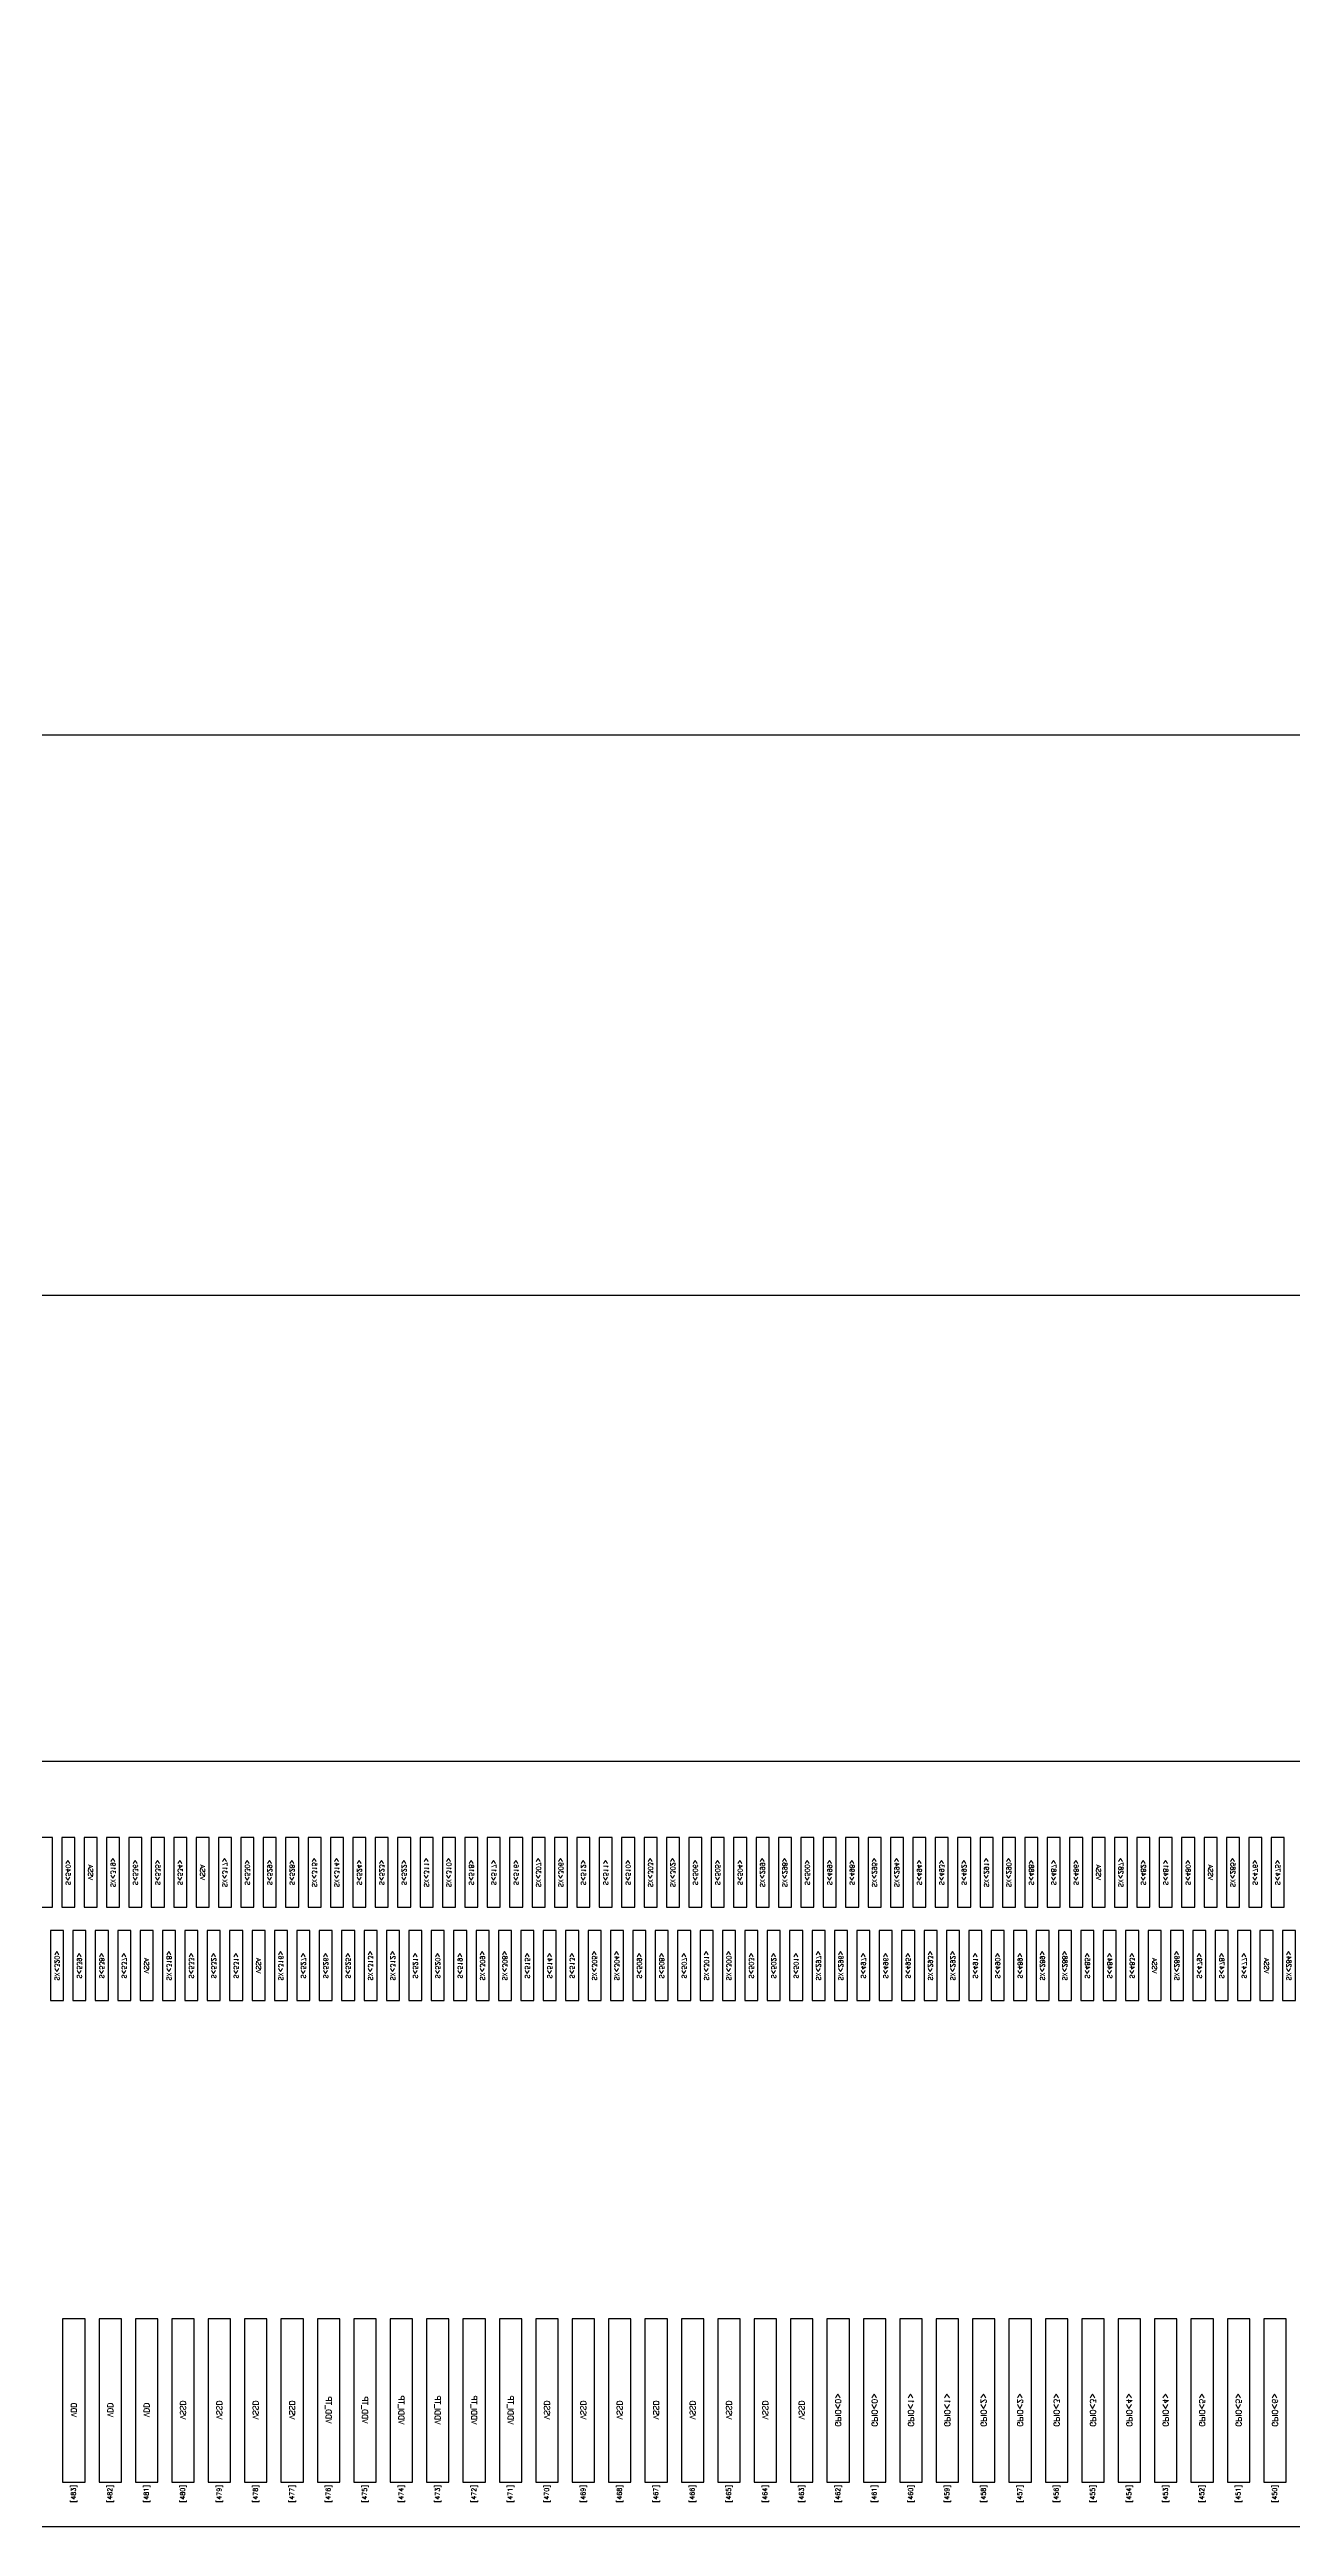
# Model space of a CAD drawing. Header units: millimetres. Extents: x 1248 to 1672, y 459 to 760.
# Drawn here: x 1340.35 to 1341.682, y 607.859 to 610.514 of the extents above; entities that cross this region are included whole.
import ezdxf
from ezdxf.enums import TextEntityAlignment as Align

# ---------------------------------------------------------------- set-up
doc = ezdxf.new("R2010")
doc.units = ezdxf.units.MM
doc.layers.add('DIM（标注）', color=3, linetype='Continuous')
doc.layers.add('标 注', color=3, linetype='Continuous')
doc.styles.get("Standard").update_dxf_attribs({"font": 'txt', "bigfont": 'gbcbig.shx'})
doc.dimstyles.get("Standard").update_dxf_attribs({"dimtxt": 0.18, "dimasz": 0.18, "dimexe": 0.18, "dimexo": 0.0625, "dimgap": 0.09, "dimtad": 0, "dimtih": 1, "dimtoh": 1, "dimdec": 4, "dimzin": 0, "dimdsep": 46, "dimtxsty": 'Standard', "dimcen": 0.09, "dimadec": 0, "dimazin": 0, "dimtfac": 1, "dimtdec": 4, "dimtofl": 0, "dimtmove": 0, "dimatfit": 3, "dimfxl": 1, "dimtolj": 1, "dimtzin": 0, "dimarcsym": 0})

# ---------------------------------------------------------------- blocks, each defined once
blk = doc.blocks.new('LCD')
at = {"color": 6}
for points in [[(7370.5424, -535.9852), (7424.3824, -535.9852), (7424.3824, -447.2852), (7370.5424, -447.2852)], [(7384.9624, -537.3052), (7409.9624, -537.3052), (7409.9624, -536.4852), (7384.9624, -536.4852)], [(7391.0294, -536.6415), (7391.0434, -536.6415), (7391.0434, -536.5665), (7391.0294, -536.5665)], [(7391.0534, -536.6415), (7391.0674, -536.6415), (7391.0674, -536.5665), (7391.0534, -536.5665)], [(7391.0534, -536.6415), (7391.0674, -536.6415), (7391.0674, -536.5665), (7391.0534, -536.5665)], [(7391.0774, -536.6415), (7391.0914, -536.6415), (7391.0914, -536.5665), (7391.0774, -536.5665)], [(7391.0774, -536.6415), (7391.0914, -536.6415), (7391.0914, -536.5665), (7391.0774, -536.5665)], [(7391.1014, -536.6415), (7391.1154, -536.6415), (7391.1154, -536.5665), (7391.1014, -536.5665)], [(7391.1014, -536.6415), (7391.1154, -536.6415), (7391.1154, -536.5665), (7391.1014, -536.5665)], [(7391.1254, -536.6415), (7391.1394, -536.6415), (7391.1394, -536.5665), (7391.1254, -536.5665)], [(7391.1254, -536.6415), (7391.1394, -536.6415), (7391.1394, -536.5665), (7391.1254, -536.5665)], [(7391.1494, -536.6415), (7391.1634, -536.6415), (7391.1634, -536.5665), (7391.1494, -536.5665)], [(7391.1494, -536.6415), (7391.1634, -536.6415), (7391.1634, -536.5665), (7391.1494, -536.5665)], [(7391.1734, -536.6415), (7391.1874, -536.6415), (7391.1874, -536.5665), (7391.1734, -536.5665)], [(7391.1734, -536.6415), (7391.1874, -536.6415), (7391.1874, -536.5665), (7391.1734, -536.5665)], [(7391.1974, -536.6415), (7391.2114, -536.6415), (7391.2114, -536.5665), (7391.1974, -536.5665)], [(7391.1974, -536.6415), (7391.2114, -536.6415), (7391.2114, -536.5665), (7391.1974, -536.5665)], [(7391.2214, -536.6415), (7391.2354, -536.6415), (7391.2354, -536.5665), (7391.2214, -536.5665)], [(7391.2214, -536.6415), (7391.2354, -536.6415), (7391.2354, -536.5665), (7391.2214, -536.5665)], [(7391.2454, -536.6415), (7391.2594, -536.6415), (7391.2594, -536.5665), (7391.2454, -536.5665)], [(7391.2454, -536.6415), (7391.2594, -536.6415), (7391.2594, -536.5665), (7391.2454, -536.5665)], [(7391.2694, -536.6415), (7391.2834, -536.6415), (7391.2834, -536.5665), (7391.2694, -536.5665)], [(7391.2694, -536.6415), (7391.2834, -536.6415), (7391.2834, -536.5665), (7391.2694, -536.5665)], [(7391.2934, -536.6415), (7391.3074, -536.6415), (7391.3074, -536.5665), (7391.2934, -536.5665)], [(7391.2934, -536.6415), (7391.3074, -536.6415), (7391.3074, -536.5665), (7391.2934, -536.5665)], [(7391.3174, -536.6415), (7391.3314, -536.6415), (7391.3314, -536.5665), (7391.3174, -536.5665)], [(7391.3174, -536.6415), (7391.3314, -536.6415), (7391.3314, -536.5665), (7391.3174, -536.5665)], [(7391.3414, -536.6415), (7391.3554, -536.6415), (7391.3554, -536.5665), (7391.3414, -536.5665)], [(7391.3414, -536.6415), (7391.3554, -536.6415), (7391.3554, -536.5665), (7391.3414, -536.5665)], [(7391.3654, -536.6415), (7391.3794, -536.6415), (7391.3794, -536.5665), (7391.3654, -536.5665)], [(7391.3654, -536.6415), (7391.3794, -536.6415), (7391.3794, -536.5665), (7391.3654, -536.5665)], [(7391.3894, -536.6415), (7391.4034, -536.6415), (7391.4034, -536.5665), (7391.3894, -536.5665)], [(7391.3894, -536.6415), (7391.4034, -536.6415), (7391.4034, -536.5665), (7391.3894, -536.5665)], [(7391.4134, -536.6415), (7391.4274, -536.6415), (7391.4274, -536.5665), (7391.4134, -536.5665)], [(7391.4134, -536.6415), (7391.4274, -536.6415), (7391.4274, -536.5665), (7391.4134, -536.5665)], [(7391.4374, -536.6415), (7391.4514, -536.6415), (7391.4514, -536.5665), (7391.4374, -536.5665)], [(7391.4374, -536.6415), (7391.4514, -536.6415), (7391.4514, -536.5665), (7391.4374, -536.5665)], [(7391.4614, -536.6415), (7391.4754, -536.6415), (7391.4754, -536.5665), (7391.4614, -536.5665)], [(7391.4614, -536.6415), (7391.4754, -536.6415), (7391.4754, -536.5665), (7391.4614, -536.5665)], [(7391.4854, -536.6415), (7391.4994, -536.6415), (7391.4994, -536.5665), (7391.4854, -536.5665)], [(7391.4854, -536.6415), (7391.4994, -536.6415), (7391.4994, -536.5665), (7391.4854, -536.5665)], [(7391.5094, -536.6415), (7391.5234, -536.6415), (7391.5234, -536.5665), (7391.5094, -536.5665)], [(7391.5094, -536.6415), (7391.5234, -536.6415), (7391.5234, -536.5665), (7391.5094, -536.5665)], [(7391.5334, -536.6415), (7391.5474, -536.6415), (7391.5474, -536.5665), (7391.5334, -536.5665)], [(7391.5334, -536.6415), (7391.5474, -536.6415), (7391.5474, -536.5665), (7391.5334, -536.5665)], [(7391.5574, -536.6415), (7391.5714, -536.6415), (7391.5714, -536.5665), (7391.5574, -536.5665)], [(7391.5574, -536.6415), (7391.5714, -536.6415), (7391.5714, -536.5665), (7391.5574, -536.5665)], [(7391.5814, -536.6415), (7391.5954, -536.6415), (7391.5954, -536.5665), (7391.5814, -536.5665)], [(7391.5814, -536.6415), (7391.5954, -536.6415), (7391.5954, -536.5665), (7391.5814, -536.5665)], [(7391.6054, -536.6415), (7391.6194, -536.6415), (7391.6194, -536.5665), (7391.6054, -536.5665)], [(7391.6054, -536.6415), (7391.6194, -536.6415), (7391.6194, -536.5665), (7391.6054, -536.5665)], [(7391.6294, -536.6415), (7391.6434, -536.6415), (7391.6434, -536.5665), (7391.6294, -536.5665)], [(7391.6294, -536.6415), (7391.6434, -536.6415), (7391.6434, -536.5665), (7391.6294, -536.5665)], [(7391.6534, -536.6415), (7391.6674, -536.6415), (7391.6674, -536.5665), (7391.6534, -536.5665)], [(7391.6534, -536.6415), (7391.6674, -536.6415), (7391.6674, -536.5665), (7391.6534, -536.5665)], [(7391.6774, -536.6415), (7391.6914, -536.6415), (7391.6914, -536.5665), (7391.6774, -536.5665)], [(7391.6774, -536.6415), (7391.6914, -536.6415), (7391.6914, -536.5665), (7391.6774, -536.5665)], [(7391.7014, -536.6415), (7391.7154, -536.6415), (7391.7154, -536.5665), (7391.7014, -536.5665)], [(7391.7014, -536.6415), (7391.7154, -536.6415), (7391.7154, -536.5665), (7391.7014, -536.5665)], [(7391.7254, -536.6415), (7391.7394, -536.6415), (7391.7394, -536.5665), (7391.7254, -536.5665)], [(7391.7254, -536.6415), (7391.7394, -536.6415), (7391.7394, -536.5665), (7391.7254, -536.5665)], [(7391.7494, -536.6415), (7391.7634, -536.6415), (7391.7634, -536.5665), (7391.7494, -536.5665)], [(7391.7494, -536.6415), (7391.7634, -536.6415), (7391.7634, -536.5665), (7391.7494, -536.5665)], [(7391.7734, -536.6415), (7391.7874, -536.6415), (7391.7874, -536.5665), (7391.7734, -536.5665)], [(7391.7734, -536.6415), (7391.7874, -536.6415), (7391.7874, -536.5665), (7391.7734, -536.5665)], [(7391.7974, -536.6415), (7391.8114, -536.6415), (7391.8114, -536.5665), (7391.7974, -536.5665)], [(7391.7974, -536.6415), (7391.8114, -536.6415), (7391.8114, -536.5665), (7391.7974, -536.5665)], [(7391.8214, -536.6415), (7391.8354, -536.6415), (7391.8354, -536.5665), (7391.8214, -536.5665)], [(7391.8214, -536.6415), (7391.8354, -536.6415), (7391.8354, -536.5665), (7391.8214, -536.5665)], [(7391.8454, -536.6415), (7391.8594, -536.6415), (7391.8594, -536.5665), (7391.8454, -536.5665)], [(7391.8454, -536.6415), (7391.8594, -536.6415), (7391.8594, -536.5665), (7391.8454, -536.5665)], [(7391.8694, -536.6415), (7391.8834, -536.6415), (7391.8834, -536.5665), (7391.8694, -536.5665)], [(7391.8694, -536.6415), (7391.8834, -536.6415), (7391.8834, -536.5665), (7391.8694, -536.5665)], [(7391.8934, -536.6415), (7391.9074, -536.6415), (7391.9074, -536.5665), (7391.8934, -536.5665)], [(7391.8934, -536.6415), (7391.9074, -536.6415), (7391.9074, -536.5665), (7391.8934, -536.5665)], [(7391.9174, -536.6415), (7391.9314, -536.6415), (7391.9314, -536.5665), (7391.9174, -536.5665)], [(7391.9174, -536.6415), (7391.9314, -536.6415), (7391.9314, -536.5665), (7391.9174, -536.5665)], [(7391.9414, -536.6415), (7391.9554, -536.6415), (7391.9554, -536.5665), (7391.9414, -536.5665)], [(7391.9414, -536.6415), (7391.9554, -536.6415), (7391.9554, -536.5665), (7391.9414, -536.5665)], [(7391.9654, -536.6415), (7391.9794, -536.6415), (7391.9794, -536.5665), (7391.9654, -536.5665)], [(7391.9654, -536.6415), (7391.9794, -536.6415), (7391.9794, -536.5665), (7391.9654, -536.5665)], [(7391.9894, -536.6415), (7392.0034, -536.6415), (7392.0034, -536.5665), (7391.9894, -536.5665)], [(7391.9894, -536.6415), (7392.0034, -536.6415), (7392.0034, -536.5665), (7391.9894, -536.5665)], [(7392.0134, -536.6415), (7392.0274, -536.6415), (7392.0274, -536.5665), (7392.0134, -536.5665)], [(7392.0134, -536.6415), (7392.0274, -536.6415), (7392.0274, -536.5665), (7392.0134, -536.5665)], [(7392.0374, -536.6415), (7392.0514, -536.6415), (7392.0514, -536.5665), (7392.0374, -536.5665)], [(7392.0374, -536.6415), (7392.0514, -536.6415), (7392.0514, -536.5665), (7392.0374, -536.5665)], [(7392.0614, -536.6415), (7392.0754, -536.6415), (7392.0754, -536.5665), (7392.0614, -536.5665)], [(7392.0614, -536.6415), (7392.0754, -536.6415), (7392.0754, -536.5665), (7392.0614, -536.5665)], [(7392.0854, -536.6415), (7392.0994, -536.6415), (7392.0994, -536.5665), (7392.0854, -536.5665)], [(7392.0854, -536.6415), (7392.0994, -536.6415), (7392.0994, -536.5665), (7392.0854, -536.5665)], [(7392.1094, -536.6415), (7392.1234, -536.6415), (7392.1234, -536.5665), (7392.1094, -536.5665)], [(7392.1094, -536.6415), (7392.1234, -536.6415), (7392.1234, -536.5665), (7392.1094, -536.5665)], [(7392.1334, -536.6415), (7392.1474, -536.6415), (7392.1474, -536.5665), (7392.1334, -536.5665)], [(7392.1334, -536.6415), (7392.1474, -536.6415), (7392.1474, -536.5665), (7392.1334, -536.5665)], [(7392.1574, -536.6415), (7392.1714, -536.6415), (7392.1714, -536.5665), (7392.1574, -536.5665)], [(7392.1574, -536.6415), (7392.1714, -536.6415), (7392.1714, -536.5665), (7392.1574, -536.5665)], [(7392.1814, -536.6415), (7392.1954, -536.6415), (7392.1954, -536.5665), (7392.1814, -536.5665)], [(7392.1814, -536.6415), (7392.1954, -536.6415), (7392.1954, -536.5665), (7392.1814, -536.5665)], [(7392.2054, -536.6415), (7392.2194, -536.6415), (7392.2194, -536.5665), (7392.2054, -536.5665)], [(7392.2054, -536.6415), (7392.2194, -536.6415), (7392.2194, -536.5665), (7392.2054, -536.5665)], [(7392.2294, -536.6415), (7392.2434, -536.6415), (7392.2434, -536.5665), (7392.2294, -536.5665)], [(7392.2294, -536.6415), (7392.2434, -536.6415), (7392.2434, -536.5665), (7392.2294, -536.5665)], [(7392.2534, -536.6415), (7392.2674, -536.6415), (7392.2674, -536.5665), (7392.2534, -536.5665)], [(7392.2534, -536.6415), (7392.2674, -536.6415), (7392.2674, -536.5665), (7392.2534, -536.5665)], [(7392.2774, -536.6415), (7392.2914, -536.6415), (7392.2914, -536.5665), (7392.2774, -536.5665)], [(7392.2774, -536.6415), (7392.2914, -536.6415), (7392.2914, -536.5665), (7392.2774, -536.5665)], [(7392.3014, -536.6415), (7392.3154, -536.6415), (7392.3154, -536.5665), (7392.3014, -536.5665)], [(7392.3014, -536.6415), (7392.3154, -536.6415), (7392.3154, -536.5665), (7392.3014, -536.5665)], [(7392.3254, -536.6415), (7392.3394, -536.6415), (7392.3394, -536.5665), (7392.3254, -536.5665)], [(7392.3254, -536.6415), (7392.3394, -536.6415), (7392.3394, -536.5665), (7392.3254, -536.5665)], [(7392.3494, -536.6415), (7392.3634, -536.6415), (7392.3634, -536.5665), (7392.3494, -536.5665)], [(7392.3494, -536.6415), (7392.3634, -536.6415), (7392.3634, -536.5665), (7392.3494, -536.5665)], [(7391.0414, -536.7415), (7391.0554, -536.7415), (7391.0554, -536.6665), (7391.0414, -536.6665)], [(7391.0414, -536.7415), (7391.0554, -536.7415), (7391.0554, -536.6665), (7391.0414, -536.6665)], [(7391.0654, -536.7415), (7391.0794, -536.7415), (7391.0794, -536.6665), (7391.0654, -536.6665)], [(7391.0654, -536.7415), (7391.0794, -536.7415), (7391.0794, -536.6665), (7391.0654, -536.6665)], [(7391.0894, -536.7415), (7391.1034, -536.7415), (7391.1034, -536.6665), (7391.0894, -536.6665)], [(7391.0894, -536.7415), (7391.1034, -536.7415), (7391.1034, -536.6665), (7391.0894, -536.6665)], [(7391.1134, -536.7415), (7391.1274, -536.7415), (7391.1274, -536.6665), (7391.1134, -536.6665)], [(7391.1134, -536.7415), (7391.1274, -536.7415), (7391.1274, -536.6665), (7391.1134, -536.6665)], [(7391.1374, -536.7415), (7391.1514, -536.7415), (7391.1514, -536.6665), (7391.1374, -536.6665)], [(7391.1374, -536.7415), (7391.1514, -536.7415), (7391.1514, -536.6665), (7391.1374, -536.6665)], [(7391.1614, -536.7415), (7391.1754, -536.7415), (7391.1754, -536.6665), (7391.1614, -536.6665)], [(7391.1614, -536.7415), (7391.1754, -536.7415), (7391.1754, -536.6665), (7391.1614, -536.6665)], [(7391.1854, -536.7415), (7391.1994, -536.7415), (7391.1994, -536.6665), (7391.1854, -536.6665)], [(7391.1854, -536.7415), (7391.1994, -536.7415), (7391.1994, -536.6665), (7391.1854, -536.6665)], [(7391.2094, -536.7415), (7391.2234, -536.7415), (7391.2234, -536.6665), (7391.2094, -536.6665)], [(7391.2094, -536.7415), (7391.2234, -536.7415), (7391.2234, -536.6665), (7391.2094, -536.6665)], [(7391.2334, -536.7415), (7391.2474, -536.7415), (7391.2474, -536.6665), (7391.2334, -536.6665)], [(7391.2334, -536.7415), (7391.2474, -536.7415), (7391.2474, -536.6665), (7391.2334, -536.6665)], [(7391.2574, -536.7415), (7391.2714, -536.7415), (7391.2714, -536.6665), (7391.2574, -536.6665)], [(7391.2574, -536.7415), (7391.2714, -536.7415), (7391.2714, -536.6665), (7391.2574, -536.6665)], [(7391.2814, -536.7415), (7391.2954, -536.7415), (7391.2954, -536.6665), (7391.2814, -536.6665)], [(7391.2814, -536.7415), (7391.2954, -536.7415), (7391.2954, -536.6665), (7391.2814, -536.6665)], [(7391.3054, -536.7415), (7391.3194, -536.7415), (7391.3194, -536.6665), (7391.3054, -536.6665)], [(7391.3054, -536.7415), (7391.3194, -536.7415), (7391.3194, -536.6665), (7391.3054, -536.6665)], [(7391.3294, -536.7415), (7391.3434, -536.7415), (7391.3434, -536.6665), (7391.3294, -536.6665)], [(7391.3294, -536.7415), (7391.3434, -536.7415), (7391.3434, -536.6665), (7391.3294, -536.6665)], [(7391.3534, -536.7415), (7391.3674, -536.7415), (7391.3674, -536.6665), (7391.3534, -536.6665)], [(7391.3534, -536.7415), (7391.3674, -536.7415), (7391.3674, -536.6665), (7391.3534, -536.6665)], [(7391.3774, -536.7415), (7391.3914, -536.7415), (7391.3914, -536.6665), (7391.3774, -536.6665)], [(7391.3774, -536.7415), (7391.3914, -536.7415), (7391.3914, -536.6665), (7391.3774, -536.6665)], [(7391.4014, -536.7415), (7391.4154, -536.7415), (7391.4154, -536.6665), (7391.4014, -536.6665)], [(7391.4014, -536.7415), (7391.4154, -536.7415), (7391.4154, -536.6665), (7391.4014, -536.6665)], [(7391.4254, -536.7415), (7391.4394, -536.7415), (7391.4394, -536.6665), (7391.4254, -536.6665)], [(7391.4254, -536.7415), (7391.4394, -536.7415), (7391.4394, -536.6665), (7391.4254, -536.6665)], [(7391.4494, -536.7415), (7391.4634, -536.7415), (7391.4634, -536.6665), (7391.4494, -536.6665)], [(7391.4494, -536.7415), (7391.4634, -536.7415), (7391.4634, -536.6665), (7391.4494, -536.6665)], [(7391.4734, -536.7415), (7391.4874, -536.7415), (7391.4874, -536.6665), (7391.4734, -536.6665)], [(7391.4734, -536.7415), (7391.4874, -536.7415), (7391.4874, -536.6665), (7391.4734, -536.6665)], [(7391.4974, -536.7415), (7391.5114, -536.7415), (7391.5114, -536.6665), (7391.4974, -536.6665)], [(7391.4974, -536.7415), (7391.5114, -536.7415), (7391.5114, -536.6665), (7391.4974, -536.6665)], [(7391.5214, -536.7415), (7391.5354, -536.7415), (7391.5354, -536.6665), (7391.5214, -536.6665)], [(7391.5214, -536.7415), (7391.5354, -536.7415), (7391.5354, -536.6665), (7391.5214, -536.6665)], [(7391.5454, -536.7415), (7391.5594, -536.7415), (7391.5594, -536.6665), (7391.5454, -536.6665)], [(7391.5454, -536.7415), (7391.5594, -536.7415), (7391.5594, -536.6665), (7391.5454, -536.6665)], [(7391.5694, -536.7415), (7391.5834, -536.7415), (7391.5834, -536.6665), (7391.5694, -536.6665)], [(7391.5694, -536.7415), (7391.5834, -536.7415), (7391.5834, -536.6665), (7391.5694, -536.6665)], [(7391.5934, -536.7415), (7391.6074, -536.7415), (7391.6074, -536.6665), (7391.5934, -536.6665)], [(7391.5934, -536.7415), (7391.6074, -536.7415), (7391.6074, -536.6665), (7391.5934, -536.6665)], [(7391.6174, -536.7415), (7391.6314, -536.7415), (7391.6314, -536.6665), (7391.6174, -536.6665)], [(7391.6174, -536.7415), (7391.6314, -536.7415), (7391.6314, -536.6665), (7391.6174, -536.6665)], [(7391.6414, -536.7415), (7391.6554, -536.7415), (7391.6554, -536.6665), (7391.6414, -536.6665)], [(7391.6414, -536.7415), (7391.6554, -536.7415), (7391.6554, -536.6665), (7391.6414, -536.6665)], [(7391.6654, -536.7415), (7391.6794, -536.7415), (7391.6794, -536.6665), (7391.6654, -536.6665)], [(7391.6654, -536.7415), (7391.6794, -536.7415), (7391.6794, -536.6665), (7391.6654, -536.6665)], [(7391.6894, -536.7415), (7391.7034, -536.7415), (7391.7034, -536.6665), (7391.6894, -536.6665)], [(7391.6894, -536.7415), (7391.7034, -536.7415), (7391.7034, -536.6665), (7391.6894, -536.6665)], [(7391.7134, -536.7415), (7391.7274, -536.7415), (7391.7274, -536.6665), (7391.7134, -536.6665)], [(7391.7134, -536.7415), (7391.7274, -536.7415), (7391.7274, -536.6665), (7391.7134, -536.6665)], [(7391.7374, -536.7415), (7391.7514, -536.7415), (7391.7514, -536.6665), (7391.7374, -536.6665)], [(7391.7374, -536.7415), (7391.7514, -536.7415), (7391.7514, -536.6665), (7391.7374, -536.6665)], [(7391.7614, -536.7415), (7391.7754, -536.7415), (7391.7754, -536.6665), (7391.7614, -536.6665)], [(7391.7614, -536.7415), (7391.7754, -536.7415), (7391.7754, -536.6665), (7391.7614, -536.6665)], [(7391.7854, -536.7415), (7391.7994, -536.7415), (7391.7994, -536.6665), (7391.7854, -536.6665)], [(7391.7854, -536.7415), (7391.7994, -536.7415), (7391.7994, -536.6665), (7391.7854, -536.6665)], [(7391.8094, -536.7415), (7391.8234, -536.7415), (7391.8234, -536.6665), (7391.8094, -536.6665)], [(7391.8094, -536.7415), (7391.8234, -536.7415), (7391.8234, -536.6665), (7391.8094, -536.6665)], [(7391.8334, -536.7415), (7391.8474, -536.7415), (7391.8474, -536.6665), (7391.8334, -536.6665)], [(7391.8334, -536.7415), (7391.8474, -536.7415), (7391.8474, -536.6665), (7391.8334, -536.6665)], [(7391.8574, -536.7415), (7391.8714, -536.7415), (7391.8714, -536.6665), (7391.8574, -536.6665)], [(7391.8574, -536.7415), (7391.8714, -536.7415), (7391.8714, -536.6665), (7391.8574, -536.6665)], [(7391.8814, -536.7415), (7391.8954, -536.7415), (7391.8954, -536.6665), (7391.8814, -536.6665)], [(7391.8814, -536.7415), (7391.8954, -536.7415), (7391.8954, -536.6665), (7391.8814, -536.6665)], [(7391.9054, -536.7415), (7391.9194, -536.7415), (7391.9194, -536.6665), (7391.9054, -536.6665)], [(7391.9054, -536.7415), (7391.9194, -536.7415), (7391.9194, -536.6665), (7391.9054, -536.6665)], [(7391.9294, -536.7415), (7391.9434, -536.7415), (7391.9434, -536.6665), (7391.9294, -536.6665)], [(7391.9294, -536.7415), (7391.9434, -536.7415), (7391.9434, -536.6665), (7391.9294, -536.6665)], [(7391.9534, -536.7415), (7391.9674, -536.7415), (7391.9674, -536.6665), (7391.9534, -536.6665)], [(7391.9534, -536.7415), (7391.9674, -536.7415), (7391.9674, -536.6665), (7391.9534, -536.6665)], [(7391.9774, -536.7415), (7391.9914, -536.7415), (7391.9914, -536.6665), (7391.9774, -536.6665)], [(7391.9774, -536.7415), (7391.9914, -536.7415), (7391.9914, -536.6665), (7391.9774, -536.6665)], [(7392.0014, -536.7415), (7392.0154, -536.7415), (7392.0154, -536.6665), (7392.0014, -536.6665)], [(7392.0014, -536.7415), (7392.0154, -536.7415), (7392.0154, -536.6665), (7392.0014, -536.6665)], [(7392.0254, -536.7415), (7392.0394, -536.7415), (7392.0394, -536.6665), (7392.0254, -536.6665)], [(7392.0254, -536.7415), (7392.0394, -536.7415), (7392.0394, -536.6665), (7392.0254, -536.6665)], [(7392.0494, -536.7415), (7392.0634, -536.7415), (7392.0634, -536.6665), (7392.0494, -536.6665)], [(7392.0494, -536.7415), (7392.0634, -536.7415), (7392.0634, -536.6665), (7392.0494, -536.6665)], [(7392.0734, -536.7415), (7392.0874, -536.7415), (7392.0874, -536.6665), (7392.0734, -536.6665)], [(7392.0734, -536.7415), (7392.0874, -536.7415), (7392.0874, -536.6665), (7392.0734, -536.6665)], [(7392.0974, -536.7415), (7392.1114, -536.7415), (7392.1114, -536.6665), (7392.0974, -536.6665)], [(7392.0974, -536.7415), (7392.1114, -536.7415), (7392.1114, -536.6665), (7392.0974, -536.6665)], [(7392.1214, -536.7415), (7392.1354, -536.7415), (7392.1354, -536.6665), (7392.1214, -536.6665)], [(7392.1214, -536.7415), (7392.1354, -536.7415), (7392.1354, -536.6665), (7392.1214, -536.6665)], [(7392.1454, -536.7415), (7392.1594, -536.7415), (7392.1594, -536.6665), (7392.1454, -536.6665)], [(7392.1454, -536.7415), (7392.1594, -536.7415), (7392.1594, -536.6665), (7392.1454, -536.6665)], [(7392.1694, -536.7415), (7392.1834, -536.7415), (7392.1834, -536.6665), (7392.1694, -536.6665)], [(7392.1694, -536.7415), (7392.1834, -536.7415), (7392.1834, -536.6665), (7392.1694, -536.6665)], [(7392.1934, -536.7415), (7392.2074, -536.7415), (7392.2074, -536.6665), (7392.1934, -536.6665)], [(7392.1934, -536.7415), (7392.2074, -536.7415), (7392.2074, -536.6665), (7392.1934, -536.6665)], [(7392.2174, -536.7415), (7392.2314, -536.7415), (7392.2314, -536.6665), (7392.2174, -536.6665)], [(7392.2174, -536.7415), (7392.2314, -536.7415), (7392.2314, -536.6665), (7392.2174, -536.6665)], [(7392.2414, -536.7415), (7392.2554, -536.7415), (7392.2554, -536.6665), (7392.2414, -536.6665)], [(7392.2414, -536.7415), (7392.2554, -536.7415), (7392.2554, -536.6665), (7392.2414, -536.6665)], [(7392.2654, -536.7415), (7392.2794, -536.7415), (7392.2794, -536.6665), (7392.2654, -536.6665)], [(7392.2654, -536.7415), (7392.2794, -536.7415), (7392.2794, -536.6665), (7392.2654, -536.6665)], [(7392.2894, -536.7415), (7392.3034, -536.7415), (7392.3034, -536.6665), (7392.2894, -536.6665)], [(7392.2894, -536.7415), (7392.3034, -536.7415), (7392.3034, -536.6665), (7392.2894, -536.6665)], [(7392.3134, -536.7415), (7392.3274, -536.7415), (7392.3274, -536.6665), (7392.3134, -536.6665)], [(7392.3134, -536.7415), (7392.3274, -536.7415), (7392.3274, -536.6665), (7392.3134, -536.6665)], [(7392.3374, -536.7415), (7392.3514, -536.7415), (7392.3514, -536.6665), (7392.3374, -536.6665)], [(7392.3374, -536.7415), (7392.3514, -536.7415), (7392.3514, -536.6665), (7392.3374, -536.6665)], [(7392.3614, -536.7415), (7392.3754, -536.7415), (7392.3754, -536.6665), (7392.3614, -536.6665)], [(7392.3614, -536.7415), (7392.3754, -536.7415), (7392.3754, -536.6665), (7392.3614, -536.6665)], [(7391.0544, -537.2577), (7391.0784, -537.2577), (7391.0784, -537.0827), (7391.0544, -537.0827)], [(7391.0544, -537.2577), (7391.0784, -537.2577), (7391.0784, -537.0827), (7391.0544, -537.0827)], [(7391.0934, -537.2577), (7391.1174, -537.2577), (7391.1174, -537.0827), (7391.0934, -537.0827)], [(7391.0934, -537.2577), (7391.1174, -537.2577), (7391.1174, -537.0827), (7391.0934, -537.0827)], [(7391.1324, -537.2577), (7391.1564, -537.2577), (7391.1564, -537.0827), (7391.1324, -537.0827)], [(7391.1324, -537.2577), (7391.1564, -537.2577), (7391.1564, -537.0827), (7391.1324, -537.0827)], [(7391.1714, -537.2577), (7391.1954, -537.2577), (7391.1954, -537.0827), (7391.1714, -537.0827)], [(7391.1714, -537.2577), (7391.1954, -537.2577), (7391.1954, -537.0827), (7391.1714, -537.0827)], [(7391.2104, -537.2577), (7391.2344, -537.2577), (7391.2344, -537.0827), (7391.2104, -537.0827)], [(7391.2104, -537.2577), (7391.2344, -537.2577), (7391.2344, -537.0827), (7391.2104, -537.0827)], [(7391.2494, -537.2577), (7391.2734, -537.2577), (7391.2734, -537.0827), (7391.2494, -537.0827)], [(7391.2494, -537.2577), (7391.2734, -537.2577), (7391.2734, -537.0827), (7391.2494, -537.0827)], [(7391.2884, -537.2577), (7391.3124, -537.2577), (7391.3124, -537.0827), (7391.2884, -537.0827)], [(7391.2884, -537.2577), (7391.3124, -537.2577), (7391.3124, -537.0827), (7391.2884, -537.0827)], [(7391.3274, -537.2577), (7391.3514, -537.2577), (7391.3514, -537.0827), (7391.3274, -537.0827)], [(7391.3274, -537.2577), (7391.3514, -537.2577), (7391.3514, -537.0827), (7391.3274, -537.0827)], [(7391.3664, -537.2577), (7391.3904, -537.2577), (7391.3904, -537.0827), (7391.3664, -537.0827)], [(7391.3664, -537.2577), (7391.3904, -537.2577), (7391.3904, -537.0827), (7391.3664, -537.0827)], [(7391.4054, -537.2577), (7391.4294, -537.2577), (7391.4294, -537.0827), (7391.4054, -537.0827)], [(7391.4054, -537.2577), (7391.4294, -537.2577), (7391.4294, -537.0827), (7391.4054, -537.0827)], [(7391.4444, -537.2577), (7391.4684, -537.2577), (7391.4684, -537.0827), (7391.4444, -537.0827)], [(7391.4444, -537.2577), (7391.4684, -537.2577), (7391.4684, -537.0827), (7391.4444, -537.0827)], [(7391.4834, -537.2577), (7391.5074, -537.2577), (7391.5074, -537.0827), (7391.4834, -537.0827)], [(7391.4834, -537.2577), (7391.5074, -537.2577), (7391.5074, -537.0827), (7391.4834, -537.0827)], [(7391.5224, -537.2577), (7391.5464, -537.2577), (7391.5464, -537.0827), (7391.5224, -537.0827)], [(7391.5224, -537.2577), (7391.5464, -537.2577), (7391.5464, -537.0827), (7391.5224, -537.0827)], [(7391.5614, -537.2577), (7391.5854, -537.2577), (7391.5854, -537.0827), (7391.5614, -537.0827)], [(7391.5614, -537.2577), (7391.5854, -537.2577), (7391.5854, -537.0827), (7391.5614, -537.0827)], [(7391.6004, -537.2577), (7391.6244, -537.2577), (7391.6244, -537.0827), (7391.6004, -537.0827)], [(7391.6004, -537.2577), (7391.6244, -537.2577), (7391.6244, -537.0827), (7391.6004, -537.0827)], [(7391.6394, -537.2577), (7391.6634, -537.2577), (7391.6634, -537.0827), (7391.6394, -537.0827)], [(7391.6394, -537.2577), (7391.6634, -537.2577), (7391.6634, -537.0827), (7391.6394, -537.0827)], [(7391.6784, -537.2577), (7391.7024, -537.2577), (7391.7024, -537.0827), (7391.6784, -537.0827)], [(7391.6784, -537.2577), (7391.7024, -537.2577), (7391.7024, -537.0827), (7391.6784, -537.0827)], [(7391.7174, -537.2577), (7391.7414, -537.2577), (7391.7414, -537.0827), (7391.7174, -537.0827)], [(7391.7174, -537.2577), (7391.7414, -537.2577), (7391.7414, -537.0827), (7391.7174, -537.0827)], [(7391.7564, -537.2577), (7391.7804, -537.2577), (7391.7804, -537.0827), (7391.7564, -537.0827)], [(7391.7564, -537.2577), (7391.7804, -537.2577), (7391.7804, -537.0827), (7391.7564, -537.0827)], [(7391.7954, -537.2577), (7391.8194, -537.2577), (7391.8194, -537.0827), (7391.7954, -537.0827)], [(7391.7954, -537.2577), (7391.8194, -537.2577), (7391.8194, -537.0827), (7391.7954, -537.0827)], [(7391.8344, -537.2577), (7391.8584, -537.2577), (7391.8584, -537.0827), (7391.8344, -537.0827)], [(7391.8344, -537.2577), (7391.8584, -537.2577), (7391.8584, -537.0827), (7391.8344, -537.0827)], [(7391.8734, -537.2577), (7391.8974, -537.2577), (7391.8974, -537.0827), (7391.8734, -537.0827)], [(7391.8734, -537.2577), (7391.8974, -537.2577), (7391.8974, -537.0827), (7391.8734, -537.0827)], [(7391.9124, -537.2577), (7391.9364, -537.2577), (7391.9364, -537.0827), (7391.9124, -537.0827)], [(7391.9124, -537.2577), (7391.9364, -537.2577), (7391.9364, -537.0827), (7391.9124, -537.0827)], [(7391.9514, -537.2577), (7391.9754, -537.2577), (7391.9754, -537.0827), (7391.9514, -537.0827)], [(7391.9514, -537.2577), (7391.9754, -537.2577), (7391.9754, -537.0827), (7391.9514, -537.0827)], [(7391.9904, -537.2577), (7392.0144, -537.2577), (7392.0144, -537.0827), (7391.9904, -537.0827)], [(7391.9904, -537.2577), (7392.0144, -537.2577), (7392.0144, -537.0827), (7391.9904, -537.0827)], [(7392.0294, -537.2577), (7392.0534, -537.2577), (7392.0534, -537.0827), (7392.0294, -537.0827)], [(7392.0294, -537.2577), (7392.0534, -537.2577), (7392.0534, -537.0827), (7392.0294, -537.0827)], [(7392.0684, -537.2577), (7392.0924, -537.2577), (7392.0924, -537.0827), (7392.0684, -537.0827)], [(7392.0684, -537.2577), (7392.0924, -537.2577), (7392.0924, -537.0827), (7392.0684, -537.0827)], [(7392.1074, -537.2577), (7392.1314, -537.2577), (7392.1314, -537.0827), (7392.1074, -537.0827)], [(7392.1074, -537.2577), (7392.1314, -537.2577), (7392.1314, -537.0827), (7392.1074, -537.0827)], [(7392.1464, -537.2577), (7392.1704, -537.2577), (7392.1704, -537.0827), (7392.1464, -537.0827)], [(7392.1464, -537.2577), (7392.1704, -537.2577), (7392.1704, -537.0827), (7392.1464, -537.0827)], [(7392.1854, -537.2577), (7392.2094, -537.2577), (7392.2094, -537.0827), (7392.1854, -537.0827)], [(7392.1854, -537.2577), (7392.2094, -537.2577), (7392.2094, -537.0827), (7392.1854, -537.0827)], [(7392.2244, -537.2577), (7392.2484, -537.2577), (7392.2484, -537.0827), (7392.2244, -537.0827)], [(7392.2244, -537.2577), (7392.2484, -537.2577), (7392.2484, -537.0827), (7392.2244, -537.0827)], [(7392.2634, -537.2577), (7392.2874, -537.2577), (7392.2874, -537.0827), (7392.2634, -537.0827)], [(7392.2634, -537.2577), (7392.2874, -537.2577), (7392.2874, -537.0827), (7392.2634, -537.0827)], [(7392.3024, -537.2577), (7392.3264, -537.2577), (7392.3264, -537.0827), (7392.3024, -537.0827)], [(7392.3024, -537.2577), (7392.3264, -537.2577), (7392.3264, -537.0827), (7392.3024, -537.0827)], [(7392.3414, -537.2577), (7392.3654, -537.2577), (7392.3654, -537.0827), (7392.3414, -537.0827)], [(7392.3414, -537.2577), (7392.3654, -537.2577), (7392.3654, -537.0827), (7392.3414, -537.0827)]]:
    blk.add_lwpolyline(points, close=True, dxfattribs=at)
at = {"color": 6, "text_generation_flag": 4}
for s, height, p in [('S<540>', 0.005, (7391.0604, -536.604)), ('VSSA', 0.005, (7391.0844, -536.604)), ('SX<319>', 0.005, (7391.1084, -536.604)), ('S<536>', 0.005, (7391.1324, -536.604)), ('S<535>', 0.005, (7391.1564, -536.604)), ('S<534>', 0.005, (7391.1804, -536.604)), ('VSSA', 0.005, (7391.2044, -536.604)), ('SX<317>', 0.005, (7391.2284, -536.604)), ('S<530>', 0.005, (7391.2524, -536.604)), ('S<529>', 0.005, (7391.2764, -536.604)), ('S<528>', 0.005, (7391.3004, -536.604)), ('SX<315>', 0.005, (7391.3244, -536.604)), ('SX<314>', 0.005, (7391.3484, -536.604)), ('S<524>', 0.005, (7391.3724, -536.604)), ('S<523>', 0.005, (7391.3964, -536.604)), ('S<522>', 0.005, (7391.4204, -536.604)), ('SX<311>', 0.005, (7391.4444, -536.604)), ('SX<310>', 0.005, (7391.4684, -536.604)), ('S<518>', 0.005, (7391.4924, -536.604)), ('S<517>', 0.005, (7391.5164, -536.604)), ('S<516>', 0.005, (7391.5404, -536.604)), ('SX<307>', 0.005, (7391.5644, -536.604)), ('SX<306>', 0.005, (7391.5884, -536.604)), ('S<512>', 0.005, (7391.6124, -536.604)), ('S<511>', 0.005, (7391.6364, -536.604)), ('S<510>', 0.005, (7391.6604, -536.604)), ('SX<303>', 0.005, (7391.6844, -536.604)), ('SX<302>', 0.005, (7391.7084, -536.604)), ('S<506>', 0.005, (7391.7324, -536.604)), ('S<505>', 0.005, (7391.7564, -536.604)), ('S<504>', 0.005, (7391.7804, -536.604)), ('SX<299>', 0.005, (7391.8044, -536.604)), ('SX<298>', 0.005, (7391.8284, -536.604)), ('S<500>', 0.005, (7391.8524, -536.604)), ('S<499>', 0.005, (7391.8764, -536.604)), ('S<498>', 0.005, (7391.9004, -536.604)), ('SX<295>', 0.005, (7391.9244, -536.604)), ('SX<294>', 0.005, (7391.9484, -536.604)), ('S<494>', 0.005, (7391.9724, -536.604)), ('S<493>', 0.005, (7391.9964, -536.604)), ('S<492>', 0.005, (7392.0204, -536.604)), ('SX<291>', 0.005, (7392.0444, -536.604)), ('SX<290>', 0.005, (7392.0684, -536.604)), ('S<488>', 0.005, (7392.0924, -536.604)), ('S<487>', 0.005, (7392.1164, -536.604)), ('S<486>', 0.005, (7392.1404, -536.604)), ('VSSA', 0.005, (7392.1644, -536.604)), ('SX<287>', 0.005, (7392.1884, -536.604)), ('S<482>', 0.005, (7392.2124, -536.604)), ('S<481>', 0.005, (7392.2364, -536.604)), ('S<480>', 0.005, (7392.2604, -536.604)), ('VSSA', 0.005, (7392.2844, -536.604)), ('SX<285>', 0.005, (7392.3084, -536.604)), ('S<476>', 0.005, (7392.3324, -536.604)), ('S<475>', 0.005, (7392.3564, -536.604)), ('SX<320>', 0.005, (7391.0484, -536.704)), ('S<539>', 0.005, (7391.0724, -536.704)), ('S<538>', 0.005, (7391.0964, -536.704)), ('S<537>', 0.005, (7391.1204, -536.704)), ('VSSA', 0.005, (7391.1444, -536.704)), ('SX<318>', 0.005, (7391.1684, -536.704)), ('S<533>', 0.005, (7391.1924, -536.704)), ('S<532>', 0.005, (7391.2164, -536.704)), ('S<531>', 0.005, (7391.2404, -536.704)), ('VSSA', 0.005, (7391.2644, -536.704)), ('SX<316>', 0.005, (7391.2884, -536.704)), ('S<527>', 0.005, (7391.3124, -536.704)), ('S<526>', 0.005, (7391.3364, -536.704)), ('S<525>', 0.005, (7391.3604, -536.704)), ('SX<313>', 0.005, (7391.3844, -536.704)), ('SX<312>', 0.005, (7391.4084, -536.704)), ('S<521>', 0.005, (7391.4324, -536.704)), ('S<520>', 0.005, (7391.4564, -536.704)), ('S<519>', 0.005, (7391.4804, -536.704)), ('SX<309>', 0.005, (7391.5044, -536.704)), ('SX<308>', 0.005, (7391.5284, -536.704)), ('S<515>', 0.005, (7391.5524, -536.704)), ('S<514>', 0.005, (7391.5764, -536.704)), ('S<513>', 0.005, (7391.6004, -536.704)), ('SX<305>', 0.005, (7391.6244, -536.704)), ('SX<304>', 0.005, (7391.6484, -536.704)), ('S<509>', 0.005, (7391.6724, -536.704)), ('S<508>', 0.005, (7391.6964, -536.704)), ('S<507>', 0.005, (7391.7204, -536.704)), ('SX<301>', 0.005, (7391.7444, -536.704)), ('SX<300>', 0.005, (7391.7684, -536.704)), ('S<503>', 0.005, (7391.7924, -536.704)), ('S<502>', 0.005, (7391.8164, -536.704)), ('S<501>', 0.005, (7391.8404, -536.704)), ('SX<297>', 0.005, (7391.8644, -536.704)), ('SX<296>', 0.005, (7391.8884, -536.704)), ('S<497>', 0.005, (7391.9124, -536.704)), ('S<496>', 0.005, (7391.9364, -536.704)), ('S<495>', 0.005, (7391.9604, -536.704)), ('SX<293>', 0.005, (7391.9844, -536.704)), ('SX<292>', 0.005, (7392.0084, -536.704)), ('S<491>', 0.005, (7392.0324, -536.704)), ('S<490>', 0.005, (7392.0564, -536.704)), ('S<489>', 0.005, (7392.0804, -536.704)), ('SX<289>', 0.005, (7392.1044, -536.704)), ('SX<288>', 0.005, (7392.1284, -536.704)), ('S<485>', 0.005, (7392.1524, -536.704)), ('S<484>', 0.005, (7392.1764, -536.704)), ('S<483>', 0.005, (7392.2004, -536.704)), ('VSSA', 0.005, (7392.2244, -536.704)), ('SX<286>', 0.005, (7392.2484, -536.704)), ('S<479>', 0.005, (7392.2724, -536.704)), ('S<478>', 0.005, (7392.2964, -536.704)), ('S<477>', 0.005, (7392.3204, -536.704)), ('VSSA', 0.005, (7392.3444, -536.704)), ('SX<284>', 0.005, (7392.3684, -536.704)), ('VDDI_TP', 0.006, (7391.4174, -537.1802)), ('VDDI_TP', 0.006, (7391.4564, -537.1802)), ('VDDI_TP', 0.006, (7391.4954, -537.1802)), ('VDDI_TP', 0.006, (7391.5344, -537.1802)), ('GPIO<0>', 0.006, (7391.8854, -537.1802)), ('GPIO<0>', 0.006, (7391.9244, -537.1802)), ('GPIO<1>', 0.006, (7391.9634, -537.1802)), ('GPIO<1>', 0.006, (7392.0024, -537.1802)), ('GPIO<2>', 0.006, (7392.0414, -537.1802)), ('GPIO<2>', 0.006, (7392.0804, -537.1802)), ('GPIO<3>', 0.006, (7392.1194, -537.1802)), ('GPIO<3>', 0.006, (7392.1584, -537.1802)), ('GPIO<4>', 0.006, (7392.1974, -537.1802)), ('GPIO<4>', 0.006, (7392.2364, -537.1802)), ('GPIO<5>', 0.006, (7392.2754, -537.1802)), ('GPIO<5>', 0.006, (7392.3144, -537.1802)), ('GPIO<6>', 0.006, (7392.3534, -537.1802)), ('VDD', 0.006, (7391.0664, -537.1802)), ('VDD', 0.006, (7391.1054, -537.1802)), ('VDD', 0.006, (7391.1444, -537.1802)), ('VSSD', 0.006, (7391.1834, -537.1802)), ('VSSD', 0.006, (7391.2224, -537.1802)), ('VSSD', 0.006, (7391.2614, -537.1802)), ('VSSD', 0.006, (7391.3004, -537.1802)), ('VDD_TP', 0.006, (7391.3394, -537.1802)), ('VDD_TP', 0.006, (7391.3784, -537.1802)), ('VSSD', 0.006, (7391.5734, -537.1802)), ('VSSD', 0.006, (7391.6124, -537.1802)), ('VSSD', 0.006, (7391.6514, -537.1802)), ('VSSD', 0.006, (7391.6904, -537.1802)), ('VSSD', 0.006, (7391.7294, -537.1802)), ('VSSD', 0.006, (7391.7684, -537.1802)), ('VSSD', 0.006, (7391.8074, -537.1802)), ('VSSD', 0.006, (7391.8464, -537.1802))]:
    blk.add_text(s, height=height, rotation=90, dxfattribs=at).set_placement(p, align=Align.MIDDLE_CENTER)
at = {"color": 6}
for s, p in [('[483]', (7391.066, -537.2701)), ('[482]', (7391.105, -537.2701)), ('[481]', (7391.144, -537.2701)), ('[480]', (7391.183, -537.2701)), ('[479]', (7391.222, -537.2701)), ('[478]', (7391.261, -537.2701)), ('[477]', (7391.3, -537.2701)), ('[476]', (7391.339, -537.2701)), ('[475]', (7391.378, -537.2701)), ('[474]', (7391.417, -537.2701)), ('[473]', (7391.456, -537.2701)), ('[472]', (7391.495, -537.2701)), ('[471]', (7391.534, -537.2701)), ('[470]', (7391.573, -537.2701)), ('[469]', (7391.612, -537.2701)), ('[468]', (7391.651, -537.2701)), ('[467]', (7391.69, -537.2701)), ('[466]', (7391.729, -537.2701)), ('[465]', (7391.768, -537.2701)), ('[464]', (7391.807, -537.2701)), ('[463]', (7391.846, -537.2701)), ('[462]', (7391.885, -537.2701)), ('[461]', (7391.924, -537.2701)), ('[460]', (7391.963, -537.2701)), ('[459]', (7392.002, -537.2701)), ('[458]', (7392.041, -537.2701)), ('[457]', (7392.08, -537.2701)), ('[456]', (7392.119, -537.2701)), ('[455]', (7392.158, -537.2701)), ('[454]', (7392.197, -537.2701)), ('[453]', (7392.236, -537.2701)), ('[452]', (7392.275, -537.2701)), ('[451]', (7392.314, -537.2701)), ('[450]', (7392.353, -537.2701))]:
    blk.add_text(s, height=0.005, rotation=90, dxfattribs=at).set_placement(p, align=Align.MIDDLE_CENTER)

msp = doc.modelspace()

# ---------------------------------------------------------------- linework, layer by layer
at = {"color": 4}
msp.add_lwpolyline([(1320.0524, 697.6791), (1373.4924, 697.6791), (1373.4924, 609.7791), (1320.0524, 609.7791)], close=True, dxfattribs=at)

# ---------------------------------------------------------------- block references
at = {"layer": '标 注', "color": 7}
msp.add_blockref('LCD', (-6050.69, 1145.1642), dxfattribs=at)

# ---------------------------------------------------------------- leaders
at = {"layer": 'DIM（标注）'}
for points in [[(1321.0012, 608.9761), (1330.6682, 620.8384), (1354.423, 620.8384)], [(1372.8399, 608.9761), (1363.173, 620.8384), (1339.4182, 620.8384)]]:
    msp.add_leader(points, dimstyle='Standard', override={"dimtxt": 5, "dimgap": 0.09, "dimtad": 0, "dimtih": 0, "dimtoh": 0, "dimclrd": 3, "dimclre": 3, "dimclrt": 7}, dxfattribs=at)

doc.saveas('drawing.dxf')
